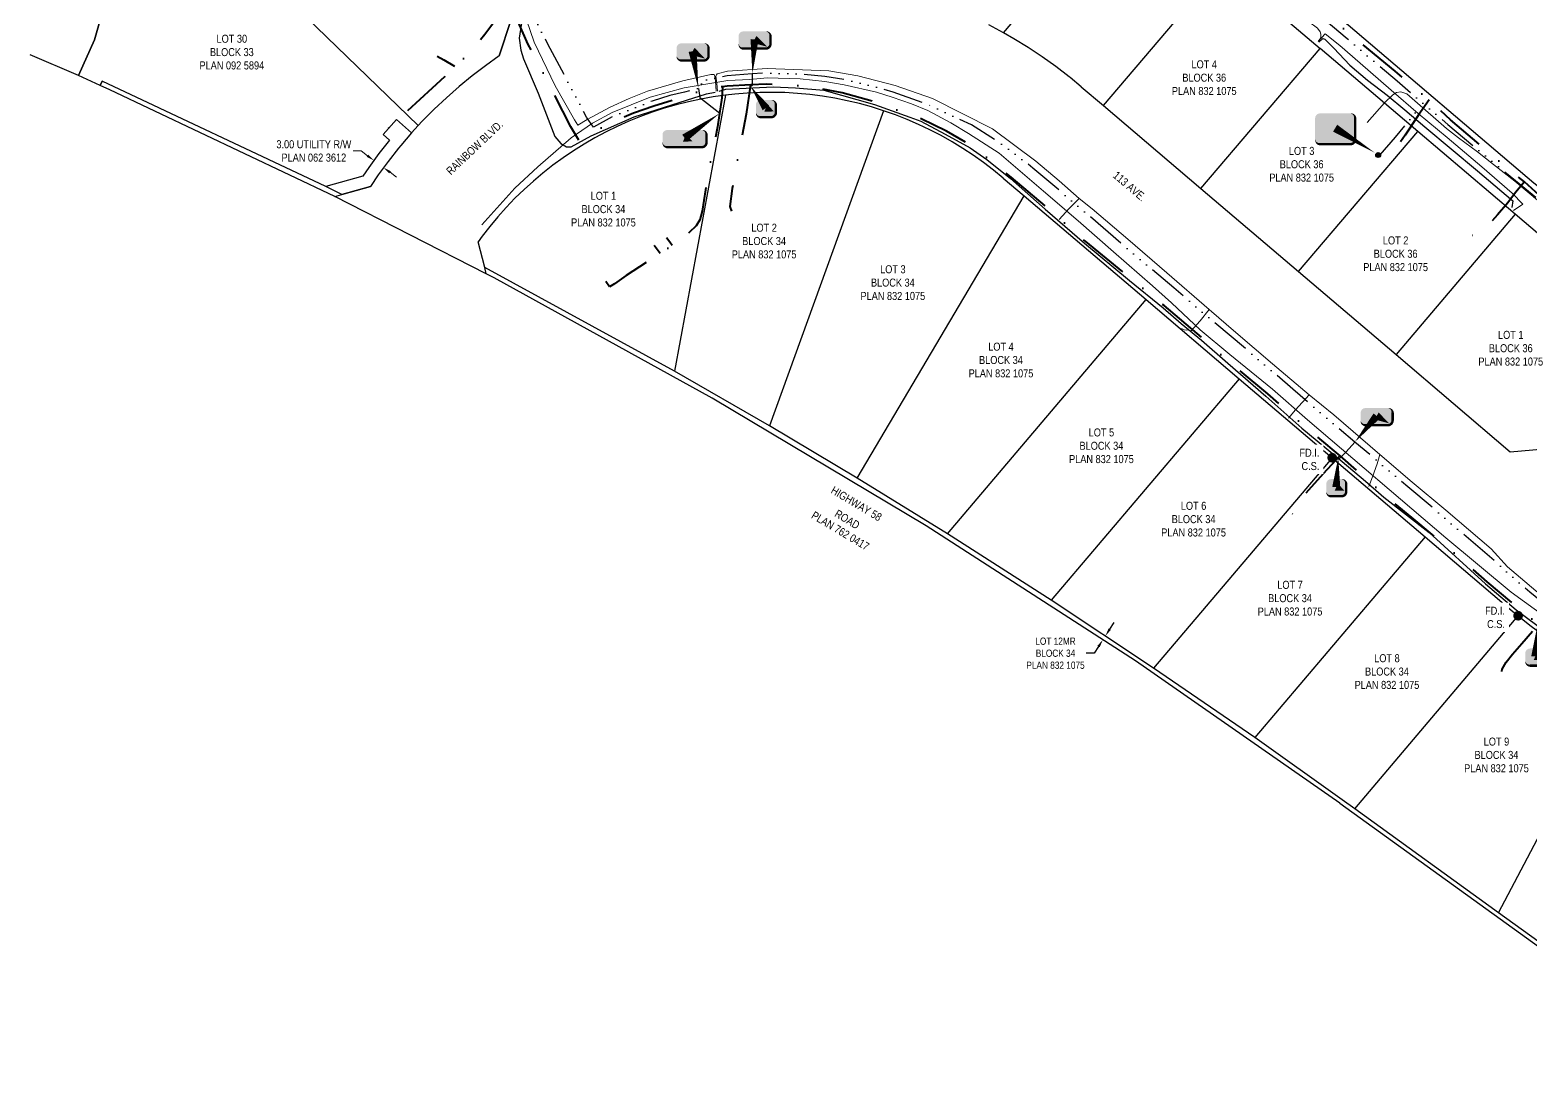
# Model space of a CAD drawing. Extents: x -125270 to -123996, y 6484594 to 6485518.
# Drawn here: x -125105.9 to -124731, y 6484611.3 to 6484872.9 of the extents above; entities that cross this region are included whole.
import ezdxf
from ezdxf.enums import TextEntityAlignment as Align

# ---------------------------------------------------------------- set-up
doc = ezdxf.new("R2010")
doc.units = 0
doc.header["$LTSCALE"] = 5
doc.header["$PDSIZE"] = 0.5
doc.linetypes.add('COOP2', pattern=[10, 5, -1, 0, -1, 0, -1, 0, -1, 0, -1])
doc.linetypes.add('DASHDOT', pattern=[25.4, 12.7, -6.35, 0, -6.35])
doc.layers.get('Defpoints').update_dxf_attribs({"color": 9})
for name, color, linetype, lineweight in [('AS-FIBRE-OPTIC-AXIA', 241, 'foc-FIBREOP', 9), ('AS-RECON EXISTING', 151, 'DASHDOT', 40), ('F-RW-T', 190, 'Continuous', 9)]:
    doc.layers.add(name, color=color, linetype=linetype, lineweight=lineweight)
doc.layers.add('AS-FIBRE-OPTIC-TELUS', color=7, linetype='foc-FIBREOP', lineweight=9, true_color=0xff9c38)
for name, color, linetype in [('AS-SYMBOL', 7, 'Continuous'), ('AS-TELEPHONE-TELUS', 224, 'foc-TEL'), ('F-RW', 190, 'Continuous'), ('L-MON', 1, 'Continuous'), ('L-ROAD-T', 7, 'Continuous'), ('L-TITLEDB', 4, 'Continuous'), ('L-TITLEDB-T', 4, 'Continuous'), ('P-APEX RECON PAY ITEMS', 240, 'Continuous'), ('P-APEX RECON-URBAN', 30, 'COOP2')]:
    doc.layers.add(name, color=color, linetype=linetype)
doc.styles.add('1.8', font='ARIALN.TTF', dxfattribs={"height": 1.8})
doc.styles.add('80L', font='ARIALN.TTF', dxfattribs={"height": 2})
doc.styles.add('foc-LtypeFont', font='ARIALN.TTF', dxfattribs={"height": 7.35})
doc.styles.get("Standard").update_dxf_attribs({"font": 'ARIALN.TTF'})
doc.linetypes.add('foc-FIBREOP', pattern='A,10,-1,["FO",foc-LtypeFont,S=0.2,R=0,X=-0.5,Y=-0.75],-2.75', length=13.75)
doc.linetypes.add('foc-TEL', pattern='A,2,-1,["T",foc-LtypeFont,S=0.2,R=0,X=-0.425,Y=-0.75],-1.24,8', length=12.24)
doc.dimstyles.new('Compass 1 000', dxfattribs={"dimtxt": 1.8, "dimasz": 2, "dimexe": 0.2, "dimexo": 0.0625, "dimgap": 0.5, "dimtad": 0, "dimtih": 1, "dimtoh": 1, "dimzin": 0, "dimdsep": 46, "dimtxsty": '1.8', "dimcen": 0.1, "dimse1": 1, "dimse2": 1, "dimclrd": 256, "dimclrt": 256, "dimaunit": 1, "dimadec": 4, "dimazin": 0, "dimtfac": 0.06, "dimtofl": 0, "dimtmove": 0, "dimatfit": 0, "dimfxl": 0.2, "dimtolj": 1, "dimtzin": 0, "dimlwd": -1, "dimarcsym": 0})

# ---------------------------------------------------------------- blocks, each defined once
blk = doc.blocks.new('fdia')
at = {"color": 255, "const_width": 1}
blk.add_lwpolyline([(-0.5, 0, 1), (0.5, 0, 1)], format="xyb", close=True, dxfattribs=at)
blk = doc.blocks.new('Fdiaa')
blk.add_blockref('fdia', (0, 0))
blk = doc.blocks.new('fdib')
at = {"color": 1, "const_width": 1.6}
blk.add_lwpolyline([(-0.4, 0, 1), (0.4, 0, 1)], format="xyb", close=True, dxfattribs=at)
at = {"color": 1}
blk.add_circle((0, 0), 0.8, dxfattribs=at)
blk = doc.blocks.new('Fdibb')
blk.add_blockref('fdib', (0, 0))
blk = doc.blocks.new('fdicc')
for name in ['Fdibb', 'Fdiaa']:
    blk.add_blockref(name, (0, 0))
blk = doc.blocks.new('FDI')
blk.add_blockref('fdicc', (0, 0))
blk = doc.blocks.new('RISER')
h = blk.add_hatch(color=255)
h.dxf.hatch_style = 1
edge = h.paths.add_edge_path()
edge.add_arc((0, 0), 0.7, 0, 360)
blk.add_hatch(color=13).paths.add_polyline_path([(0.58, -0.15), (-0.58, -0.15, 0.774597)])
at = {"color": 13}
blk.add_line((-0.58, -0.15), (0.58, -0.15), dxfattribs=at)
blk.add_circle((0, 0), 0.6, dxfattribs=at)
blk = doc.blocks.new('*U634')
at = {"true_color": 0xffffa8}
h = blk.add_hatch(color=51, dxfattribs=at)
edge = h.paths.add_edge_path()
edge.add_line((-6.5, -11.5), (6.5, -11.5))
edge.add_arc((6.5, -5.5), 6, 270, 360)
edge.add_line((12.5, -5.5), (12.5, 4))
edge.add_arc((6.5, 4), 6, 0, 90)
edge.add_line((6.5, 10), (-6.5, 10))
edge.add_arc((-6.5, 4), 6, 90, 180)
edge.add_line((-12.5, 4), (-12.5, -5.5))
edge.add_arc((-6.5, -5.5), 6, 180, 270)
at = {"color": 240, "flags": 128}
for points in [[(2.5, 37.8, 0, 10, 0), (0, 0, 5, 5, 0)], [(9.9, -4.3, 0, 10, 0), (0, 0, 5, 5, 0)]]:
    blk.add_lwpolyline(points, format="xyseb", dxfattribs=at)
blk.add_lwpolyline([(-6.5, -11.5, 3, 3, 0), (6.5, -11.5, 3, 3, 0.414214), (12.5, -5.5, 3, 3, 0), (12.5, 4, 3, 0, 0.414214), (6.5, 10, 0, 0, 0), (-6.5, 10, 0, 0, 0.414214), (-12.5, 4, 0, 0, 0), (-12.5, -5.5, 0, 3, 0.414214)], format="xyseb", close=True, dxfattribs=at)
at = {"color": 4, "lineweight": 30, "flags": 104}
blk.add_attdef('OTHER', text='', height=10, dxfattribs=at).set_placement((-0.3, 0), align=Align.MIDDLE_CENTER)
blk = doc.blocks.new('*U635')
at = {"true_color": 0xffffa8}
h = blk.add_hatch(color=51, dxfattribs=at)
edge = h.paths.add_edge_path()
edge.add_line((-6.5, -11.5), (6.5, -11.5))
edge.add_arc((6.5, -5.5), 6, 270, 360)
edge.add_line((12.5, -5.5), (12.5, 4))
edge.add_arc((6.5, 4), 6, 0, 90)
edge.add_line((6.5, 10), (-6.5, 10))
edge.add_arc((-6.5, 4), 6, 90, 180)
edge.add_line((-12.5, 4), (-12.5, -5.5))
edge.add_arc((-6.5, -5.5), 6, 180, 270)
at = {"color": 240, "flags": 128}
for points in [[(2.5, 36.9, 0, 10, 0), (0, 0, 5, 5, 0)], [(9.9, -4.3, 0, 10, 0), (0, 0, 5, 5, 0)]]:
    blk.add_lwpolyline(points, format="xyseb", dxfattribs=at)
blk.add_lwpolyline([(-6.5, -11.5, 3, 3, 0), (6.5, -11.5, 3, 3, 0.414214), (12.5, -5.5, 3, 3, 0), (12.5, 4, 3, 0, 0.414214), (6.5, 10, 0, 0, 0), (-6.5, 10, 0, 0, 0.414214), (-12.5, 4, 0, 0, 0), (-12.5, -5.5, 0, 3, 0.414214)], format="xyseb", close=True, dxfattribs=at)
at = {"color": 4, "lineweight": 30, "flags": 104}
blk.add_attdef('OTHER', text='', height=10, dxfattribs=at).set_placement((-0.3, 0), align=Align.MIDDLE_CENTER)
blk = doc.blocks.new('*U639')
at = {"true_color": 0xffffa8}
h = blk.add_hatch(color=51, dxfattribs=at)
edge = h.paths.add_edge_path()
edge.add_line((-21.5, -11.5), (21.5, -11.5))
edge.add_arc((21.5, -5.5), 6, 270, 360)
edge.add_line((27.5, -5.5), (27.5, 4))
edge.add_arc((21.5, 4), 6, 0, 90)
edge.add_line((21.5, 10), (-21.5, 10))
edge.add_arc((-21.5, 4), 6, 90, 180)
edge.add_line((-27.5, 4), (-27.5, -5.5))
edge.add_arc((-21.5, -5.5), 6, 180, 270)
at = {"color": 240, "flags": 128}
for points in [[(44.1, 30.8, 0, 10, 0), (0, 0, 5, 5, 0)], [(9.9, -4.3, 0, 10, 0), (0, 0, 5, 5, 0)]]:
    blk.add_lwpolyline(points, format="xyseb", dxfattribs=at)
blk.add_lwpolyline([(-21.5, -11.5, 3, 3, 0), (21.5, -11.5, 3, 3, 0.414214), (27.5, -5.5, 3, 3, 0), (27.5, 4, 3, 0, 0.414214), (21.5, 10, 0, 0, 0), (-21.5, 10, 0, 0, 0.414214), (-27.5, 4, 0, 0, 0), (-27.5, -5.5, 0, 3, 0.414214)], format="xyseb", close=True, dxfattribs=at)
at = {"color": 4, "lineweight": 30, "flags": 104}
blk.add_attdef('OTHER', text='', height=10, dxfattribs=at).set_placement((-0.3, 0), align=Align.MIDDLE_CENTER)
blk = doc.blocks.new('*U636')
at = {"true_color": 0xffffa8}
h = blk.add_hatch(color=51, dxfattribs=at)
edge = h.paths.add_edge_path()
edge.add_line((-14, -11.5), (14, -11.5))
edge.add_arc((14, -5.5), 6, 270, 360)
edge.add_line((20, -5.5), (20, 4))
edge.add_arc((14, 4), 6, 0, 90)
edge.add_line((14, 10), (-14, 10))
edge.add_arc((-14, 4), 6, 90, 180)
edge.add_line((-20, 4), (-20, -5.5))
edge.add_arc((-14, -5.5), 6, 180, 270)
at = {"color": 240, "flags": 128}
blk.add_lwpolyline([(-14, -11.5, 3, 3, 0), (14, -11.5, 3, 3, 0.414214), (20, -5.5, 3, 3, 0), (20, 4, 3, 0, 0.414214), (14, 10, 0, 0, 0), (-14, 10, 0, 0, 0.414214), (-20, 4, 0, 0, 0), (-20, -5.5, 0, 3, 0.414214)], format="xyseb", close=True, dxfattribs=at)
for points in [[(-2.7, -43, 0, 10, 0), (0, 0, 5, 5, 0)], [(15.7, -9.2, 0, 10, 0), (0, 0, 5, 5, 0)]]:
    blk.add_lwpolyline(points, format="xyseb", dxfattribs=at)
at = {"color": 4, "lineweight": 30, "flags": 104}
blk.add_attdef('OTHER', text='', height=10, dxfattribs=at).set_placement((-0.3, 0), align=Align.MIDDLE_CENTER)
blk = doc.blocks.new('*U637')
at = {"true_color": 0xffffa8}
h = blk.add_hatch(color=51, dxfattribs=at)
edge = h.paths.add_edge_path()
edge.add_line((-6.5, -11.5), (6.5, -11.5))
edge.add_arc((6.5, -5.5), 6, 270, 360)
edge.add_line((12.5, -5.5), (12.5, 4))
edge.add_arc((6.5, 4), 6, 0, 90)
edge.add_line((6.5, 10), (-6.5, 10))
edge.add_arc((-6.5, 4), 6, 90, 180)
edge.add_line((-12.5, 4), (-12.5, -5.5))
edge.add_arc((-6.5, -5.5), 6, 180, 270)
at = {"color": 240, "flags": 128}
for points in [[(-18.9, 26.7, 0, 10, 0), (0, 0, 5, 5, 0)], [(9.9, -4.3, 0, 10, 0), (0, 0, 5, 5, 0)]]:
    blk.add_lwpolyline(points, format="xyseb", dxfattribs=at)
blk.add_lwpolyline([(-6.5, -11.5, 3, 3, 0), (6.5, -11.5, 3, 3, 0.414214), (12.5, -5.5, 3, 3, 0), (12.5, 4, 3, 0, 0.414214), (6.5, 10, 0, 0, 0), (-6.5, 10, 0, 0, 0.414214), (-12.5, 4, 0, 0, 0), (-12.5, -5.5, 0, 3, 0.414214)], format="xyseb", close=True, dxfattribs=at)
at = {"color": 4, "lineweight": 30, "flags": 104}
blk.add_attdef('OTHER', text='', height=10, dxfattribs=at).set_placement((-0.3, 0), align=Align.MIDDLE_CENTER)
blk = doc.blocks.new('*U638')
at = {"true_color": 0xffffa8}
h = blk.add_hatch(color=51, dxfattribs=at)
edge = h.paths.add_edge_path()
edge.add_line((-14, -11.5), (14, -11.5))
edge.add_arc((14, -5.5), 6, 270, 360)
edge.add_line((20, -5.5), (20, 4))
edge.add_arc((14, 4), 6, 0, 90)
edge.add_line((14, 10), (-14, 10))
edge.add_arc((-14, 4), 6, 90, 180)
edge.add_line((-20, 4), (-20, -5.5))
edge.add_arc((-14, -5.5), 6, 180, 270)
at = {"color": 240, "flags": 128}
blk.add_lwpolyline([(-14, -11.5, 3, 3, 0), (14, -11.5, 3, 3, 0.414214), (20, -5.5, 3, 3, 0), (20, 4, 3, 0, 0.414214), (14, 10, 0, 0, 0), (-14, 10, 0, 0, 0.414214), (-20, 4, 0, 0, 0), (-20, -5.5, 0, 3, 0.414214)], format="xyseb", close=True, dxfattribs=at)
for points in [[(7.3, -46.3, 0, 10, 0), (0, 0, 5, 5, 0)], [(15.7, -9.2, 0, 10, 0), (0, 0, 5, 5, 0)]]:
    blk.add_lwpolyline(points, format="xyseb", dxfattribs=at)
at = {"color": 4, "lineweight": 30, "flags": 104}
blk.add_attdef('OTHER', text='', height=10, dxfattribs=at).set_placement((-0.3, 0), align=Align.MIDDLE_CENTER)
blk = doc.blocks.new('*D514')
at = {"layer": 'Defpoints', "color": 0, "linetype": 'Continuous', "transparency": 16777216}
for p in [(-125020.53, 6484839.61), (-125020.03, 6484840.28), (-125018.12, 6484837.83)]:
    blk.add_point(p, dxfattribs=at)
at = {"layer": 'F-RW-T', "transparency": 16777216}
for p, q in [((-125023.25, 6484842.65), (-125025.25, 6484842.65)), ((-125021.64, 6484841.47), (-125023.25, 6484842.65)), ((-125016.01, 6484837.32), (-125014.4, 6484836.13))]:
    blk.add_line(p, q, dxfattribs=at)
at = {"layer": 'F-RW-T', "linetype": 'Continuous', "transparency": 16777216}
for points in [[(-125021.45, 6484841.74), (-125021.84, 6484841.2), (-125020.03, 6484840.28)], [(-125015.81, 6484837.59), (-125016.2, 6484837.05), (-125017.62, 6484838.5)]]:
    blk.add_solid(points, dxfattribs=at)
at = {"layer": 'F-RW-T', "linetype": 'Continuous', "transparency": 16777216, "insert": (-125035.05, 6484842.65), "char_height": 1.8, "attachment_point": 5, "style": '1.8'}
blk.add_mtext('\\A1;{\\H1.1111x;3.00 UTILITY R/W\\PPLAN 062 3612}', dxfattribs=at)
blk = doc.blocks.new('*D519')
at = {"layer": 'Defpoints', "color": 0, "linetype": 'Continuous', "transparency": 16777216}
for p in [(-124773.67, 6484882.36), (-124771.39, 6484880.42), (-124771.29, 6484880.53)]:
    blk.add_point(p, dxfattribs=at)
at = {"layer": 'F-RW-T', "transparency": 16777216}
for p, q in [((-124775.1, 6484883.77), (-124776.63, 6484885.06)), ((-124769.77, 6484879.24), (-124768.24, 6484877.94)), ((-124768.24, 6484877.94), (-124766.24, 6484877.94))]:
    blk.add_line(p, q, dxfattribs=at)
at = {"layer": 'F-RW-T', "linetype": 'Continuous', "transparency": 16777216}
for points in [[(-124774.89, 6484884.02), (-124775.32, 6484883.51), (-124773.58, 6484882.47)], [(-124769.55, 6484879.49), (-124769.98, 6484878.98), (-124771.29, 6484880.53)]]:
    blk.add_solid(points, dxfattribs=at)
at = {"layer": 'F-RW-T', "linetype": 'Continuous', "transparency": 16777216, "insert": (-124754.41, 6484877.94), "char_height": 1.8, "attachment_point": 5, "style": '1.8'}
blk.add_mtext('\\A1;{\\H1.1111x;3.00 EASEMENT R/W\\PPLAN 842 0332}', dxfattribs=at)
blk = doc.blocks.new('*D523')
at = {"layer": 'Defpoints', "color": 0, "linetype": 'Continuous', "transparency": 16777216}
for p in [(-124837.42, 6484721.54), (-124838.03, 6484720.59), (-124837.96, 6484720.54)]:
    blk.add_point(p, dxfattribs=at)
at = {"layer": 'L-TITLEDB-T', "transparency": 16777216}
for p, q in [((-124836.26, 6484723.17), (-124835.18, 6484724.85)), ((-124840.13, 6484717.18), (-124842.13, 6484717.18)), ((-124839.04, 6484718.86), (-124840.13, 6484717.18))]:
    blk.add_line(p, q, dxfattribs=at)
at = {"layer": 'L-TITLEDB-T', "linetype": 'Continuous', "transparency": 16777216}
for points in [[(-124836.54, 6484723.35), (-124835.98, 6484722.99), (-124837.35, 6484721.49)], [(-124839.32, 6484719.04), (-124838.76, 6484718.68), (-124837.96, 6484720.54)]]:
    blk.add_solid(points, dxfattribs=at)
at = {"layer": 'L-TITLEDB-T', "linetype": 'Continuous', "transparency": 16777216, "insert": (-124849.79, 6484717.18), "char_height": 1.8, "attachment_point": 5, "style": '1.8'}
blk.add_mtext('\\A1;LOT 12MR\\PBLOCK 34\\PPLAN 832 1075', dxfattribs=at)
blk = doc.blocks.new('*U651')
at = {"true_color": 0xffffa8}
h = blk.add_hatch(color=51, dxfattribs=at)
edge = h.paths.add_edge_path()
edge.add_line((-19, -20), (19, -20))
edge.add_arc((19, -14), 6, 270, 360)
edge.add_line((25, -14), (25, 12.5))
edge.add_arc((19, 12.5), 6, 0, 90)
edge.add_line((19, 18.5), (-19, 18.5))
edge.add_arc((-19, 12.5), 6, 90, 180)
edge.add_line((-25, 12.5), (-25, -14))
edge.add_arc((-19, -14), 6, 180, 270)
at = {"color": 240, "flags": 128}
blk.add_lwpolyline([(-19, -20, 3, 3, 0), (19, -20, 3, 3, 0.414214), (25, -14, 3, 3, 0), (25, 12.5, 3, 0, 0.414214), (19, 18.5, 0, 0, 0), (-19, 18.5, 0, 0, 0.414214), (-25, 12.5, 0, 0, 0), (-25, -14, 0, 3, 0.414214)], format="xyseb", close=True, dxfattribs=at)
for points in [[(50, -31, 0, 10, 0), (0, 0, 5, 5, 0)], [(15.7, -9.2, 0, 10, 0), (0, 0, 5, 5, 0)]]:
    blk.add_lwpolyline(points, format="xyseb", dxfattribs=at)
at = {"color": 4, "lineweight": 30, "flags": 104}
blk.add_attdef('OTHER', text='', height=10, dxfattribs=at).set_placement((-0.3, 0), align=Align.MIDDLE_CENTER)
blk = doc.blocks.new('*U633')
at = {"true_color": 0xffffa8}
h = blk.add_hatch(color=51, dxfattribs=at)
edge = h.paths.add_edge_path()
edge.add_line((-14, -11.5), (14, -11.5))
edge.add_arc((14, -5.5), 6, 270, 360)
edge.add_line((20, -5.5), (20, 4))
edge.add_arc((14, 4), 6, 0, 90)
edge.add_line((14, 10), (-14, 10))
edge.add_arc((-14, 4), 6, 90, 180)
edge.add_line((-20, 4), (-20, -5.5))
edge.add_arc((-14, -5.5), 6, 180, 270)
at = {"color": 240, "flags": 128}
for points in [[(-27.3, -32.6, 0, 10, 0), (0, 0, 5, 5, 0)], [(15.7, -9.2, 0, 10, 0), (0, 0, 5, 5, 0)]]:
    blk.add_lwpolyline(points, format="xyseb", dxfattribs=at)
blk.add_lwpolyline([(-14, -11.5, 3, 3, 0), (14, -11.5, 3, 3, 0.414214), (20, -5.5, 3, 3, 0), (20, 4, 3, 0, 0.414214), (14, 10, 0, 0, 0), (-14, 10, 0, 0, 0.414214), (-20, 4, 0, 0, 0), (-20, -5.5, 0, 3, 0.414214)], format="xyseb", close=True, dxfattribs=at)
at = {"color": 4, "lineweight": 30, "flags": 104}
blk.add_attdef('OTHER', text='', height=10, dxfattribs=at).set_placement((-0.3, 0), align=Align.MIDDLE_CENTER)

msp = doc.modelspace()

# ---------------------------------------------------------------- linework, layer by layer
at = {"layer": 'AS-FIBRE-OPTIC-AXIA', "ltscale": 0.2, "flags": 128}
for points in [[(-124993.059, 6484824.162), (-124984.858, 6484833.324), (-124979.099, 6484838.731), (-124970.733, 6484845.934), (-124965.426, 6484849.62), (-124960.517, 6484852.293), (-124951.02, 6484856.098), (-124942.539, 6484858.42), (-124935.647, 6484859.59), (-124931.611, 6484860.227), (-124926.178, 6484860.487), (-124921.804, 6484860.886), (-124913.538, 6484860.67), (-124907.405, 6484859.985), (-124902.601, 6484859.201), (-124894.505, 6484857.311), (-124890.624, 6484856.101), (-124885.757, 6484854.455), (-124881.701, 6484852.755), (-124875.926, 6484849.66), (-124871.537, 6484847.011), (-124863.831, 6484842.065), (-124852.752, 6484832.606), (-124844.163, 6484825.215), (-124835.279, 6484817.428), (-124825.577, 6484808.951), (-124820.808, 6484804.68), (-124813.65, 6484797.972), (-124806.212, 6484791.805), (-124795.584, 6484783.133), (-124786.863, 6484775.484), (-124752.255, 6484746.008), (-124735.946, 6484732.445), (-124726.935, 6484725.848), (-124716.925, 6484718.912), (-124712.859, 6484716.421), (-124707.307, 6484713.549), (-124701.569, 6484710.864), (-124697.461, 6484709.291), (-124695.054, 6484708.672), (-124694.158, 6484708.129), (-124693.415, 6484706.844), (-124690.948, 6484702.089), (-124686.224, 6484694.162), (-124683.163, 6484688.873), (-124679.983, 6484683.503), (-124677.394, 6484678.121)], [(-124771.956, 6484849.749), (-124767.597, 6484854.718), (-124765.535, 6484856.656), (-124764.63, 6484857.229), (-124763.494, 6484857.454), (-124762.03, 6484856.95), (-124760.06, 6484855.177), (-124752.142, 6484848.286), (-124749.094, 6484845.928), (-124744.39, 6484842.433), (-124740.391, 6484839.307), (-124735.031, 6484835.115), (-124728.866, 6484829.969), (-124725.557, 6484826.61), (-124722.481, 6484823.139), (-124719.622, 6484820.03), (-124716.052, 6484816.282), (-124712.899, 6484812.908), (-124707.117, 6484807.886), (-124703.48, 6484804.724), (-124697.863, 6484799.746), (-124695.426, 6484797.91), (-124691.681, 6484794.945), (-124687.027, 6484792.419), (-124683.378, 6484790.675), (-124678.903, 6484789.308), (-124675.154, 6484788.512), (-124669.131, 6484788.144), (-124664.833, 6484788.369), (-124654.093, 6484789.935), (-124650.191, 6484790.149), (-124647.786, 6484790.486), (-124643.939, 6484791.421), (-124641.652, 6484792.443), (-124637.213, 6484795.078), (-124633.726, 6484798.097), (-124631.898, 6484799.76)]]:
    msp.add_lwpolyline(points, dxfattribs=at)
at = {"layer": 'AS-FIBRE-OPTIC-TELUS', "ltscale": 0.2, "flags": 128}
for points in [[(-124921.42, 6484934.399), (-124921.074, 6484935.838), (-124920.663, 6484936.05), (-124917.027, 6484936.149), (-124902.474, 6484935.666), (-124889.293, 6484935.178), (-124879.867, 6484934.311), (-124869.488, 6484932.094), (-124866.541, 6484931.434), (-124860.991, 6484929.601), (-124849.186, 6484924.327), (-124842.657, 6484920.424), (-124832.315, 6484913.422), (-124820.126, 6484903.596), (-124811.644, 6484896.228), (-124807.097, 6484892.391), (-124801.239, 6484886.902), (-124794.203, 6484880.954), (-124788.827, 6484876.641), (-124784.345, 6484873.305), (-124783.673, 6484872.42), (-124783.484, 6484871.807), (-124783.507, 6484870.95), (-124784.225, 6484870.01)], [(-124934.538, 6484857.553), (-124934.704, 6484860.092), (-124934.914, 6484861.308), (-124935.032, 6484861.782), (-124935.876, 6484861.722), (-124942.856, 6484860.175), (-124951.713, 6484857.578), (-124956.281, 6484855.772), (-124960.994, 6484853.621), (-124966.794, 6484850.474), (-124969.148, 6484849.111), (-124969.932, 6484850.419), (-124974.734, 6484858.961), (-124979.994, 6484869.839), (-124981.917, 6484875.443), (-124982.724, 6484877.685), (-124984.837, 6484884.222), (-124986.969, 6484890.267), (-124987.348, 6484891.888), (-124988.39, 6484892.091)], [(-124784.219, 6484870.02), (-124782.44, 6484871.956), (-124778.746, 6484869.026), (-124773.712, 6484864.549), (-124765.987, 6484857.817), (-124759.167, 6484852.045), (-124751.922, 6484846.034), (-124743.296, 6484838.702), (-124735.743, 6484832.15), (-124733.049, 6484829.4), (-124735.407, 6484827.76)], [(-124934.239, 6484857.622), (-124934.379, 6484859.601), (-124934.631, 6484861.348), (-124934.508, 6484861.712), (-124934.268, 6484861.919), (-124931.724, 6484862.615), (-124921.841, 6484863.226), (-124906.38, 6484862.639), (-124899.182, 6484861.408), (-124889.815, 6484859.026), (-124880.533, 6484855.729), (-124865.512, 6484848.158), (-124854.746, 6484840.117), (-124848.841, 6484835.185), (-124843.858, 6484830.766), (-124840.652, 6484828.239), (-124831.709, 6484820.593), (-124821.985, 6484812.23), (-124811.377, 6484803.031), (-124804.744, 6484797.327), (-124795.578, 6484789.507), (-124786.401, 6484781.701), (-124780.297, 6484776.721), (-124768.756, 6484766.823), (-124760.686, 6484759.945), (-124752.319, 6484752.906), (-124741.012, 6484743.236), (-124736.884, 6484738.771), (-124726.577, 6484730.012), (-124717.882, 6484724.374), (-124707.455, 6484718.765)], [(-124848.861, 6484825.523), (-124846.358, 6484828.27), (-124843.846, 6484830.788)], [(-124811.385, 6484803.015), (-124813.688, 6484800.181), (-124816.084, 6484797.521)], [(-124816.371, 6484797.7), (-124816.482, 6484797.958), (-124816.791, 6484797.962), (-124817.191, 6484797.889), (-124817.671, 6484797.987), (-124818.296, 6484798.336)], [(-124791.584, 6484775.886), (-124789.837, 6484777.982), (-124786.4, 6484781.706)], [(-124771.555, 6484758.851), (-124770.579, 6484761.255), (-124769.482, 6484764.533), (-124768.765, 6484766.865)]]:
    msp.add_lwpolyline(points, dxfattribs=at)
at = {"layer": 'AS-RECON EXISTING', "ltscale": 0.2, "flags": 128}
for points in [[(-124552.438, 6484894.066), (-124555.663, 6484890.231), (-124560.559, 6484884.41), (-124564.029, 6484880.374), (-124567.622, 6484876.218), (-124570.27, 6484873.192), (-124579.018, 6484862.86), (-124587.368, 6484852.933), (-124590.918, 6484849.093), (-124595.652, 6484843.309), (-124601.859, 6484835.451), (-124608.743, 6484827.845), (-124614.999, 6484820.254), (-124624.179, 6484809.226), (-124631.115, 6484802.579), (-124632.492, 6484801.59), (-124640.65, 6484796.018), (-124643.859, 6484794.156), (-124648.595, 6484792.599), (-124657.654, 6484790.864), (-124664.177, 6484790.654), (-124671.779, 6484791.382), (-124677.544, 6484792.57), (-124682.272, 6484794.111), (-124685.901, 6484795.659), (-124689.157, 6484797.747), (-124692.446, 6484800.334), (-124697.532, 6484804.947), (-124703.548, 6484809.916), (-124710.018, 6484815.425), (-124715.565, 6484820.186), (-124720.838, 6484824.648), (-124728.945, 6484831.632), (-124732.665, 6484834.928), (-124734.479, 6484836.429), (-124743.398, 6484843.818), (-124751.098, 6484850.452), (-124751.138, 6484850.449), (-124756.415, 6484855.365), (-124764.989, 6484862.578), (-124776.197, 6484871.825), (-124790.881, 6484884.479), (-124792.716, 6484885.768), (-124799.129, 6484891.068), (-124801.576, 6484893.283), (-124809.248, 6484899.914), (-124818.229, 6484907.42), (-124825.109, 6484913.515), (-124829.805, 6484917.345), (-124834.699, 6484920.971), (-124841.432, 6484925.454), (-124849.177, 6484929.982), (-124856.348, 6484933.079), (-124859.847, 6484934.192), (-124867.504, 6484936.324), (-124882.462, 6484939.269), (-124886.587, 6484939.422), (-124900.376, 6484939.968), (-124908.326, 6484940.281), (-124916.138, 6484940.659), (-124925.988, 6484940.954), (-124929.541, 6484941.025), (-124933.481, 6484941.416), (-124943.239, 6484941.51), (-124955.094, 6484942.083), (-124969.972, 6484942.676), (-124974.897, 6484943.975), (-124976.863, 6484944.495), (-124990.129, 6484948.041), (-124993.772, 6484948.908), (-124993.786, 6484948.888), (-124999.587, 6484949.695), (-125000.762, 6484949.834), (-125003.674, 6484950.205), (-125004.808, 6484950.322), (-125010.519, 6484950.881), (-125014.084, 6484951.749), (-125022.278, 6484952.301), (-125025.205, 6484952.836), (-125028.633, 6484953.429), (-125032.727, 6484954.725), (-125038.061, 6484955.265), (-125044.894, 6484956.251), (-125048.597, 6484956.665), (-125053.805, 6484957.362), (-125061.569, 6484958.364), (-125062.924, 6484957.617), (-125066.982, 6484956.144), (-125075.011, 6484957.508), (-125076.985, 6484957.635), (-125079.677, 6484957.84), (-125081.667, 6484958.062)], [(-124640.721, 6484701.396), (-124646.829, 6484700.77), (-124657.278, 6484700.808), (-124671.056, 6484701.785), (-124682.494, 6484703.796), (-124692.23, 6484706.027), (-124697.005, 6484707.822), (-124707.071, 6484711.528), (-124714.208, 6484715.34), (-124723.081, 6484720.537), (-124729.065, 6484724.469), (-124734.252, 6484728.516), (-124741.964, 6484734.996), (-124750.56, 6484742.593), (-124760.796, 6484751.084), (-124767.635, 6484756.77), (-124778.696, 6484766.521), (-124787.572, 6484773.913), (-124796.777, 6484781.984), (-124806.376, 6484789.922), (-124812.988, 6484795.801), (-124822.672, 6484804.036), (-124830.903, 6484810.766), (-124842.24, 6484820.03), (-124852.062, 6484828.65), (-124860.908, 6484836.087), (-124866.784, 6484840.953), (-124871.1, 6484844.158), (-124877.006, 6484847.602), (-124883.349, 6484850.654), (-124885.984, 6484851.721), (-124891.287, 6484853.577), (-124895.056, 6484854.934), (-124903.092, 6484857.184), (-124912.4, 6484858.98), (-124921.949, 6484859.321), (-124925.925, 6484859.149), (-124931.781, 6484858.804), (-124932.964, 6484858.702), (-124935.665, 6484858.514), (-124938.059, 6484857.81), (-124942.208, 6484856.367), (-124950.107, 6484853.821), (-124955.185, 6484852.065), (-124960.26, 6484850.03), (-124966.003, 6484847.019), (-124968.846, 6484845.297), (-124970.881, 6484848.697), (-124975.979, 6484858.718), (-124981.491, 6484869.247), (-124984.026, 6484874.908), (-124985.172, 6484878.599), (-124986.097, 6484880.785), (-124987.752, 6484885.785), (-124989.27, 6484891.581), (-124990.298, 6484897.192), (-124991.708, 6484904.32), (-124992.72, 6484911.76), (-124993.733, 6484922.501), (-124994.078, 6484930.519), (-124994.316, 6484937.068), (-124994.098, 6484940.538), (-124994.127, 6484944.823), (-124994.051, 6484946.475), (-124993.815, 6484948.909)], [(-124986.105, 6484880.804), (-124987.48, 6484879.009), (-124989.434, 6484875.741), (-124990.832, 6484873.708), (-124992.314, 6484871.769), (-124996.854, 6484866.424), (-124999.86, 6484863.834), (-125002.442, 6484861.205), (-125008.588, 6484855.511), (-125016.609, 6484848.205), (-125018.908, 6484845.71)], [(-125004.248, 6484866.334), (-125002.55, 6484865.405), (-124999.908, 6484863.813)], [(-124932.983, 6484858.696), (-124933.11, 6484855.903), (-124934.191, 6484848.69), (-124936.185, 6484838.602), (-124937.231, 6484832.926), (-124938.079, 6484827.638), (-124938.617, 6484825.416), (-124939.536, 6484823.99), (-124941.259, 6484822.284), (-124945.582, 6484819.096), (-124948.595, 6484817.018), (-124957.054, 6484811.549), (-124959.94, 6484809.487), (-124961.165, 6484808.675), (-124962.464, 6484810.576)], [(-124925.968, 6484859.162), (-124927.045, 6484851.836), (-124928.097, 6484846.37), (-124929.18, 6484840.829), (-124930.551, 6484833.314), (-124931.116, 6484828.78), (-124930.7, 6484827.616)], [(-124756.417, 6484855.393), (-124759.189, 6484851.53), (-124762.432, 6484846.583), (-124764.368, 6484843.938), (-124767.24, 6484841.845), (-124769.573, 6484841.346)], [(-124732.662, 6484834.955), (-124734.923, 6484832.269), (-124736.81, 6484829.715), (-124739.387, 6484826.66), (-124744.071, 6484821.583), (-124750.598, 6484821.405)], [(-124948.583, 6484817.017), (-124950.07, 6484819.03)], [(-124946.936, 6484821.078), (-124946.153, 6484819.913), (-124945.578, 6484819.094)], [(-124778.72, 6484766.552), (-124782.975, 6484762.019), (-124786.629, 6484757.952), (-124789.896, 6484753.796), (-124790.841, 6484752.563), (-124790.5, 6484751.742)], [(-124738.27, 6484712.64), (-124738.229, 6484713.232), (-124737.22, 6484714.917), (-124735.675, 6484716.927), (-124733.272, 6484719.631), (-124730.246, 6484723.14), (-124729.084, 6484724.487)]]:
    msp.add_lwpolyline(points, dxfattribs=at)
at = {"layer": 'AS-TELEPHONE-TELUS', "ltscale": 0.2, "flags": 128}
for points in [[(-124993.435, 6484946.359), (-124993.632, 6484941.231), (-124993.357, 6484934.157), (-124993.183, 6484927.091), (-124991.98, 6484911.448), (-124990.066, 6484900.123), (-124988.324, 6484892.151), (-124986.491, 6484884.774), (-124984.627, 6484879.003), (-124983.146, 6484874.547), (-124983.731, 6484870.859), (-124983.348, 6484867.828), (-124982.663, 6484865.659), (-124978.984, 6484857.088), (-124974.832, 6484846.286), (-124973.339, 6484844.482), (-124971.94, 6484843.726), (-124970.739, 6484843.653), (-124965.795, 6484846.475), (-124955.024, 6484851.202), (-124942.006, 6484855.374), (-124936.96, 6484856.91), (-124934.771, 6484857.344)], [(-124784.042, 6484869.85), (-124783.056, 6484870.715), (-124782.499, 6484870.588), (-124780.281, 6484868.362), (-124776.264, 6484864.091), (-124771.868, 6484860.372), (-124766.951, 6484856.579), (-124762.542, 6484852.891), (-124757.501, 6484848.704), (-124744.396, 6484837.665), (-124735.6, 6484830.236), (-124735.801, 6484828.546)], [(-124933.809, 6484857.597), (-124932.179, 6484858.094), (-124920.276, 6484858.644), (-124914.698, 6484858.43), (-124907.631, 6484857.876), (-124894.981, 6484854.295), (-124886.202, 6484851.117), (-124883.447, 6484850.071), (-124877.339, 6484846.841), (-124871.071, 6484843.436), (-124866.935, 6484840.5), (-124861.055, 6484835.77), (-124852.379, 6484828.133), (-124842.575, 6484819.642), (-124831.346, 6484810.328), (-124822.936, 6484803.476), (-124818.389, 6484799.574), (-124813.331, 6484795.37), (-124806.718, 6484789.604), (-124797.27, 6484781.425), (-124788.256, 6484773.407), (-124778.187, 6484765.062), (-124772.348, 6484760.142), (-124767.808, 6484756.198), (-124756.499, 6484747.326), (-124742.408, 6484734.499), (-124734.762, 6484728.02), (-124729.58, 6484724.195), (-124723.482, 6484719.985), (-124714.48, 6484714.54), (-124707.437, 6484710.81), (-124697.498, 6484706.644), (-124695.765, 6484705.848)]]:
    msp.add_lwpolyline(points, dxfattribs=at)
at = {"layer": 'F-RW', "ltscale": 0.2, "flags": 128}
for points in [[(-125010.632, 6484847.163), (-125014.362, 6484850.493), (-125017.692, 6484846.763)], [(-125016.115, 6484845.35), (-125018.778, 6484841.986), (-125021.321, 6484838.531), (-125022.804, 6484836.394)], [(-125016.115, 6484845.35), (-125017.692, 6484846.763)], [(-125022.804, 6484836.394), (-125032.061, 6484833.762)]]:
    msp.add_lwpolyline(points, dxfattribs=at)
at = {"layer": 'L-TITLEDB', "ltscale": 0.2, "flags": 128}
for points in [[(-124862.793, 6484872.184), (-124831.526, 6484908.943)], [(-125087.888, 6484860.131), (-125088.389, 6484859.022), (-125093.864, 6484861.469), (-125089.809, 6484870.432), (-125082.235, 6484896.932)], [(-124990.617, 6484890.987), (-125057.478, 6484895.326), (-125082.235, 6484896.932), (-125089.809, 6484870.432), (-125093.864, 6484861.469)], [(-125057.478, 6484895.326), (-125057.862, 6484888.96), (-125049.604, 6484888.413), (-125008.973, 6484848.986)], [(-124837.809, 6484853.979), (-124808.045, 6484888.974)], [(-124808.045, 6484888.974), (-124783.685, 6484868.268)], [(-124790.712, 6484886.055), (-124778.998, 6484876.093), (-124777.849, 6484875.12), (-124776.713, 6484874.151), (-124730.275, 6484834.664), (-124729.139, 6484833.748), (-124727.992, 6484832.721), (-124692.065, 6484802.171)], [(-124985.839, 6484875.255), (-124988.766, 6484866.384)], [(-124988.766, 6484866.384), (-124985.839, 6484875.255)], [(-124777.849, 6484875.12), (-124776.713, 6484874.151), (-124730.275, 6484834.664), (-124729.139, 6484833.748)], [(-124862.793, 6484872.184), (-124866.487, 6484874.153)], [(-124846.396, 6484861.182), (-124849.716, 6484863.737), (-124853.123, 6484866.174), (-124856.612, 6484868.491), (-124860.181, 6484870.684), (-124862.793, 6484872.184)], [(-124813.462, 6484833.25), (-124783.685, 6484868.268)], [(-124701.937, 6484798.761), (-124734.965, 6484826.835), (-124759.322, 6484847.554), (-124783.685, 6484868.268)], [(-125093.864, 6484861.469), (-125105.943, 6484866.629)], [(-125093.864, 6484861.469), (-125105.943, 6484866.629)], [(-124988.766, 6484866.384), (-124992.195, 6484863.949), (-124995.537, 6484861.396), (-124998.788, 6484858.728), (-125001.944, 6484855.949), (-125005.001, 6484853.06), (-125007.955, 6484850.067), (-125008.973, 6484848.986), (-125010.632, 6484847.163)], [(-124988.766, 6484866.384), (-124992.195, 6484863.949), (-124995.537, 6484861.396), (-124998.788, 6484858.728), (-125001.944, 6484855.949), (-125005.001, 6484853.06), (-125007.955, 6484850.067), (-125008.973, 6484848.986)], [(-125088.389, 6484859.022), (-125093.864, 6484861.469)], [(-125088.389, 6484859.022), (-125087.888, 6484860.131)], [(-125028.064, 6484831.782), (-125032.061, 6484833.762), (-125087.888, 6484860.131)], [(-125032.061, 6484833.762), (-125087.888, 6484860.131)], [(-124843.401, 6484858.716), (-124846.151, 6484860.986), (-124846.396, 6484861.182)], [(-125029.805, 6484831.287), (-125086.031, 6484857.956), (-125088.389, 6484859.022)], [(-125029.805, 6484831.287), (-125086.031, 6484857.956), (-125088.389, 6484859.022)], [(-124932.2, 6484856.611), (-124935.309, 6484856.168), (-124938.401, 6484855.616), (-124941.471, 6484854.957), (-124944.517, 6484854.192), (-124947.534, 6484853.32), (-124950.519, 6484852.344), (-124953.468, 6484851.264), (-124956.377, 6484850.082), (-124959.244, 6484848.799), (-124962.063, 6484847.417), (-124964.833, 6484845.937), (-124967.55, 6484844.361), (-124970.21, 6484842.692), (-124972.81, 6484840.931), (-124975.347, 6484839.08), (-124977.818, 6484837.141), (-124980.22, 6484835.118), (-124982.549, 6484833.012), (-124984.804, 6484830.826), (-124986.981, 6484828.563), (-124989.078, 6484826.225), (-124991.092, 6484823.815), (-124993.021, 6484821.337), (-124994.014, 6484819.987)], [(-124932.2, 6484856.611), (-124944.964, 6484787.642)], [(-124892.746, 6484852.708), (-124895.743, 6484853.646), (-124898.771, 6484854.479), (-124901.826, 6484855.205), (-124904.905, 6484855.825), (-124908.004, 6484856.337), (-124911.118, 6484856.74), (-124914.245, 6484857.034), (-124917.38, 6484857.219), (-124920.52, 6484857.295), (-124923.66, 6484857.261), (-124926.797, 6484857.117), (-124929.927, 6484856.864), (-124932.2, 6484856.611)], [(-124843.401, 6484858.716), (-124837.809, 6484853.979), (-124813.462, 6484833.25), (-124789.088, 6484812.538), (-124764.74, 6484791.807), (-124736.194, 6484767.527)], [(-124892.746, 6484852.708), (-124921.236, 6484773.948)], [(-124862.848, 6484835.869), (-124865.274, 6484837.861), (-124867.767, 6484839.766), (-124870.326, 6484841.584), (-124872.947, 6484843.311), (-124875.626, 6484844.946), (-124878.36, 6484846.486), (-124881.147, 6484847.93), (-124883.983, 6484849.276), (-124886.863, 6484850.522), (-124889.786, 6484851.666), (-124892.746, 6484852.708)], [(-125008.973, 6484848.986), (-125010.632, 6484847.163)], [(-125010.632, 6484847.163), (-125013.356, 6484843.985), (-125013.88, 6484843.347)], [(-125010.632, 6484847.163), (-125013.357, 6484843.984), (-125013.88, 6484843.347)], [(-124789.088, 6484812.538), (-124759.322, 6484847.554)], [(-125013.88, 6484843.347), (-125016.474, 6484840.062), (-125018.953, 6484836.689), (-125020.928, 6484833.811)], [(-125013.88, 6484843.347), (-125016.475, 6484840.061), (-125018.954, 6484836.687), (-125020.928, 6484833.811)], [(-125028.064, 6484831.782), (-125032.061, 6484833.762)], [(-125020.928, 6484833.811), (-125028.064, 6484831.782)], [(-125028.064, 6484831.782), (-125020.928, 6484833.811)], [(-124862.848, 6484835.869), (-124857.599, 6484831.427), (-124827.164, 6484805.525), (-124803.937, 6484785.771), (-124780.716, 6484766.025), (-124757.494, 6484746.278), (-124736.025, 6484728.038)], [(-125029.805, 6484831.287), (-125028.064, 6484831.782)], [(-124991.978, 6484811.958), (-125029.805, 6484831.287)], [(-124899.34, 6484760.904), (-124857.599, 6484831.427)], [(-124734.965, 6484826.835), (-124764.74, 6484791.807)], [(-124992.334, 6484813.504), (-124994.014, 6484819.987)], [(-124944.964, 6484787.642), (-124992.334, 6484813.504)], [(-124991.978, 6484811.958), (-124992.334, 6484813.504)], [(-124778.733, 6484679.729), (-124829.811, 6484715.279), (-124882.099, 6484749.024), (-124935.532, 6484780.924), (-124990.047, 6484810.94), (-124991.978, 6484811.958)], [(-124778.733, 6484679.729), (-124829.811, 6484715.279), (-124882.099, 6484749.024), (-124935.532, 6484780.924), (-124990.047, 6484810.94), (-124991.978, 6484811.958)], [(-124876.79, 6484747.015), (-124827.164, 6484805.525)], [(-124736.194, 6484767.527), (-124727.754, 6484768.221), (-124701.937, 6484798.761)], [(-124921.236, 6484773.948), (-124944.964, 6484787.642)], [(-124803.937, 6484785.771), (-124850.856, 6484730.453)], [(-124899.34, 6484760.904), (-124921.236, 6484773.948)], [(-124780.716, 6484766.025), (-124825.275, 6484713.478)], [(-124876.79, 6484747.015), (-124899.34, 6484760.904)], [(-124850.856, 6484730.453), (-124876.79, 6484747.015)], [(-124757.494, 6484746.278), (-124800.024, 6484696.11)], [(-124825.275, 6484713.478), (-124850.856, 6484730.453)], [(-124775.05, 6484678.301), (-124734.263, 6484726.542)], [(-124736.025, 6484728.038), (-124734.263, 6484726.542)], [(-124734.263, 6484726.542), (-124730.976, 6484723.949), (-124727.6, 6484721.472), (-124724.139, 6484719.114), (-124720.599, 6484716.879), (-124716.982, 6484714.768), (-124713.295, 6484712.785), (-124709.54, 6484710.932), (-124708.48, 6484710.438)], [(-124800.024, 6484696.11), (-124825.275, 6484713.478)], [(-124739.11, 6484652.359), (-124708.48, 6484710.438)], [(-124778.148, 6484680.539), (-124800.024, 6484696.11)], [(-124778.733, 6484679.729), (-124708.839, 6484629.264)], [(-124778.733, 6484679.729), (-124708.839, 6484629.264)], [(-124682.282, 6484611.323), (-124700.161, 6484624.246), (-124739.11, 6484652.359), (-124775.05, 6484678.301), (-124778.148, 6484680.539)]]:
    msp.add_lwpolyline(points, dxfattribs=at)
at = {"layer": 'P-APEX RECON-URBAN', "ltscale": 0.4, "flags": 128}
for points in [[(-124673.999, 6484701.736), (-124674.092, 6484701.949), (-124673.013, 6484706.624), (-124679.035, 6484707.635), (-124688.297, 6484709.76), (-124694.337, 6484711.664), (-124699.794, 6484713.363), (-124705.318, 6484715.978), (-124713.932, 6484720.369), (-124723.334, 6484726.142), (-124725.467, 6484727.712), (-124731.304, 6484732.395), (-124739.614, 6484739.781), (-124753.945, 6484752.135), (-124761.76, 6484758.733), (-124769.441, 6484765.261), (-124775.049, 6484769.926), (-124780.238, 6484774.368), (-124790.495, 6484783.155), (-124802.233, 6484793.183), (-124811.724, 6484801.178), (-124820.212, 6484808.48), (-124832.995, 6484819.213), (-124846.012, 6484830.409), (-124855.415, 6484838.396), (-124863.13, 6484844.289), (-124870.798, 6484849.159), (-124881.181, 6484854.046), (-124890.309, 6484857.319), (-124894.336, 6484858.53), (-124902.402, 6484860.49), (-124907.386, 6484861.29), (-124913.641, 6484861.88), (-124921.984, 6484862.135), (-124925.529, 6484861.929), (-124931.789, 6484861.387), (-124938.292, 6484860.22), (-124938.141, 6484858.472), (-124938.986, 6484858.293), (-124942.459, 6484857.337), (-124946.114, 6484856.486), (-124950.5, 6484855.116), (-124955.503, 6484853.194), (-124960.137, 6484851.378), (-124965.19, 6484848.59), (-124966.91, 6484851.076), (-124976.56, 6484869.318), (-124982.697, 6484881.037), (-124983.205, 6484882.705), (-124983.888, 6484884.576), (-124985.056, 6484888.452), (-124986.356, 6484893.133), (-124988.261, 6484901.784), (-124989.317, 6484908.063), (-124990.228, 6484915.885), (-124990.778, 6484926.777), (-124990.945, 6484929.294), (-124991.945, 6484936.471), (-124992.222, 6484937.77), (-124992.366, 6484939.605)], [(-124799.94, 6484889.992), (-124793.769, 6484884.832), (-124791.853, 6484883.207), (-124776.949, 6484870.717), (-124764.489, 6484860.176), (-124758.092, 6484854.641), (-124751.809, 6484849.299), (-124744.079, 6484842.796), (-124740.27, 6484839.648), (-124734.871, 6484835.288), (-124729.708, 6484831.014), (-124727.233, 6484828.719), (-124725.334, 6484826.793), (-124721.635, 6484823.508), (-124710.635, 6484814.086), (-124698.401, 6484803.697), (-124693.335, 6484799.304), (-124690.009, 6484796.534), (-124685.826, 6484793.201), (-124683.346, 6484791.653), (-124678.844, 6484789.656), (-124669.417, 6484787.468), (-124662.615, 6484786.877), (-124657.481, 6484786.865), (-124649.182, 6484787.939), (-124638.058, 6484791.931), (-124631.894, 6484795.691), (-124627.114, 6484800.02), (-124621.358, 6484806.833), (-124616.302, 6484812.669), (-124607.279, 6484823.482), (-124595.765, 6484836.99), (-124588.919, 6484845.125), (-124584.577, 6484850.141), (-124575.263, 6484861.298), (-124570.465, 6484867.07), (-124564.925, 6484873.585), (-124561.1, 6484877.998), (-124557.32, 6484882.412), (-124553.986, 6484886.408), (-124549.497, 6484891.546), (-124548.826, 6484892.462), (-124554.169, 6484897.048), (-124555.746, 6484898.403)], [(-124925.529, 6484861.929), (-124925.548, 6484859.014), (-124925.902, 6484858.738)], [(-124938.986, 6484858.293), (-124938.669, 6484856.014), (-124933.635, 6484852.072)], [(-124769.192, 6484841.654), (-124768.697, 6484841.699), (-124764.888, 6484846.077), (-124759.584, 6484852.628), (-124758.092, 6484854.641)], [(-124779.157, 6484766.075), (-124778.773, 6484765.925), (-124777.187, 6484767.456), (-124775.049, 6484769.926)]]:
    msp.add_lwpolyline(points, dxfattribs=at)

# ---------------------------------------------------------------- block references
at = {"layer": 'AS-SYMBOL', "linetype": 'Continuous'}
msp.add_blockref('RISER', (-124769.204, 6484841.638), dxfattribs=at)
at = {"layer": 'L-MON'}
for p in [(-124780.678, 6484766.022), (-124734.244, 6484726.551)]:
    msp.add_blockref('FDI', p, dxfattribs=at)
at = {"layer": 'P-APEX RECON PAY ITEMS', "xscale": 0.1999999999999993, "yscale": 0.1999999999999993, "zscale": 0.1999999999999993}
for name, p in [('*U636', (-124924.969, 6484870.532)), ('*U638', (-124940.447, 6484867.554)), ('*U637', (-124922.131, 6484853.386)), ('*U639', (-124942.458, 6484845.903)), ('*U651', (-124779.939, 6484848.343)), ('*U633', (-124769.581, 6484776.445)), ('*U634', (-124729.954, 6484716.375))]:
    msp.add_blockref(name, p, dxfattribs=at)

# ---------------------------------------------------------------- texts
at = {"layer": 'L-ROAD-T', "linetype": 'Continuous', "char_height": 1.99869, "attachment_point": 1, "style": '80L'}
for s, width, insert, rotation in [('\\pxqc;RAINBOW BLVD.', 19.22179, (-125002.571, 6484837.629), 43.38158), ('\\pxqc;113 AVE.', 17.86606, (-124837.439, 6484840.405), 319.58898), ('\\pxqc;HIGHWAY 58', 17.86606, (-124906.682, 6484759.98), 329.1624)]:
    msp.add_mtext_dynamic_manual_height_columns(s, width=width, gutter_width=9.993, heights=[0], dxfattribs=dict(at, insert=insert, rotation=rotation))
at = {"layer": 'L-TITLEDB-T', "linetype": 'Continuous', "char_height": 1.99869, "attachment_point": 1, "style": '80L'}
for s, insert in [('\\pxqc;LOT 30\\PBLOCK 33\\PPLAN 092 5894', (-125064.467, 6484871.688)), ('\\pxqc;LOT 4\\PBLOCK 36\\PPLAN 832 1075', (-124821.578, 6484865.299)), ('\\pxqc;LOT 3\\PBLOCK 36\\PPLAN 832 1075', (-124797.248, 6484843.667)), ('\\pxqc;LOT 1\\PBLOCK 34\\PPLAN 832 1075', (-124971.648, 6484832.461)), ('\\pxqc;LOT 2\\PBLOCK 34\\PPLAN 832 1075', (-124931.511, 6484824.482)), ('\\pxqc;LOT 2\\PBLOCK 36\\PPLAN 832 1075', (-124773.768, 6484821.308)), ('\\pxqc;LOT 3\\PBLOCK 34\\PPLAN 832 1075', (-124899.357, 6484814.099)), ('\\pxqc;LOT 1\\PBLOCK 36\\PPLAN 832 1075', (-124745.009, 6484797.71)), ('\\pxqc;LOT 4\\PBLOCK 34\\PPLAN 832 1075', (-124872.347, 6484794.767)), ('\\pxqc;LOT 5\\PBLOCK 34\\PPLAN 832 1075', (-124847.253, 6484773.346)), ('\\pxqc;LOT 6\\PBLOCK 34\\PPLAN 832 1075', (-124824.24, 6484755.013)), ('\\pxqc;LOT 7\\PBLOCK 34\\PPLAN 832 1075', (-124800.143, 6484735.269)), ('\\pxqc;LOT 8\\PBLOCK 34\\PPLAN 832 1075', (-124775.936, 6484716.936)), ('\\pxqc;LOT 9\\PBLOCK 34\\PPLAN 832 1075', (-124748.582, 6484696.107))]:
    msp.add_mtext_dynamic_manual_height_columns(s, width=17.86606, gutter_width=9.993, heights=[0], dxfattribs=dict(at, insert=insert))
at = {"layer": 'L-TITLEDB-T', "linetype": 'Continuous', "insert": (-124908.972, 6484756.059), "char_height": 1.99869, "attachment_point": 1, "rotation": 329.1624, "style": '80L'}
msp.add_mtext_dynamic_manual_height_columns('\\pxqc;ROAD\\PPLAN 762 0417', width=17.86606, gutter_width=9.993, heights=[0], dxfattribs=at)

# ---------------------------------------------------------------- dimensions: what is measured, and where the dimension line sits
at = {"layer": 'F-RW-T', "linetype": 'Continuous'}
for p1, p2, distance, text, picture, middle in [((-124773.67, 6484882.363), (-124771.386, 6484880.424), 0.144, '{\\H1.1111x;3.00 EASEMENT R/W\\PPLAN 842 0332}', '*D519', (-124754.407, 6484877.944)), ((-125018.116, 6484837.828), (-125020.53, 6484839.605), -0.84, '{\\H1.1111x;3.00 UTILITY R/W\\PPLAN 062 3612}', '*D514', (-125035.055, 6484842.653))]:
    dim = msp.add_aligned_dim(p1=p1, p2=p2, distance=distance, text=text, dimstyle='Compass 1 000', dxfattribs=at)
    dim.commit()
    dim.dimension.update_dxf_attribs({"geometry": picture, "text_midpoint": middle})
at = {"layer": 'L-TITLEDB-T', "linetype": 'Continuous'}
dim = msp.add_aligned_dim(p1=(-124837.421, 6484721.538), p2=(-124838.035, 6484720.586), distance=0.089, text='LOT 12MR\\PBLOCK 34\\PPLAN 832 1075', dimstyle='Compass 1 000', dxfattribs=at)
dim.commit()
dim.dimension.update_dxf_attribs({"geometry": '*D523', "text_midpoint": (-124849.786, 6484717.178)})

# ---------------------------------------------------------------- next in the draw order: texts
at = {"layer": 'L-MON', "char_height": 1.99869, "attachment_point": 1, "style": '80L', "bg_fill": 2}
for insert in [(-124788.676, 6484768.27), (-124742.313, 6484728.799)]:
    msp.add_mtext_dynamic_manual_height_columns('\\pxqr;FD.I.\\PC.S.', width=4.78493, gutter_width=9.993, heights=[0], dxfattribs=dict(at, insert=insert))

# ---------------------------------------------------------------- next in the draw order: block references
at = {"layer": 'P-APEX RECON PAY ITEMS', "xscale": 0.1999999999999993, "yscale": 0.1999999999999993, "zscale": 0.1999999999999993}
msp.add_blockref('*U635', (-124779.663, 6484758.687), dxfattribs=at)

doc.saveas('drawing.dxf')
